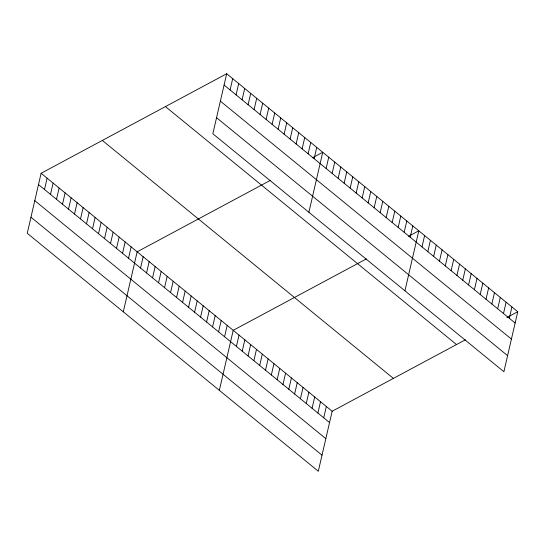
<?xml version="1.0" encoding="UTF-8"?>
<svg xmlns="http://www.w3.org/2000/svg" width="545" height="545" viewBox="0 0 545 545"><rect width="100%" height="100%" fill="white"/><g stroke="black" fill="none" stroke-linecap="round" stroke-linejoin="round"><path stroke-width="0.82" d="M226.693 73.745L212.843 133.757L503.893 371.724L517.75 311.713L226.693 73.745L41.107 173.276L27.25 233.287L318.307 471.255L332.157 411.243L465.348 339.814M44.492 189.503L47.108 178.181M50.494 194.415L53.11 183.093M56.503 199.32L59.112 187.998M62.505 204.232L65.114 192.91M68.507 209.137L71.123 197.815M74.508 214.049L77.124 202.72M80.51 218.954L83.126 207.631M86.512 223.859L89.128 212.536M92.521 228.771L95.13 217.448M98.522 233.676L101.132 222.353M104.524 238.587L107.14 227.265M110.526 243.492L113.142 232.17M116.528 248.404L119.144 237.082M122.53 253.309L125.146 241.987M128.538 258.221L131.147 246.892M123.299 311.815L137.156 251.804L270.347 180.375M140.542 268.038L143.158 256.709M146.544 272.943L149.16 261.62M152.546 277.848L155.161 266.525M158.547 282.76L161.163 271.437M164.556 287.665L167.165 276.342M170.558 292.576L173.174 281.254M176.56 297.481L179.176 286.159M230.085 89.98L232.701 78.657M182.561 302.393L185.177 291.071M236.087 94.885L238.703 83.562M188.563 307.298L191.179 295.976M242.089 99.796L244.705 88.474M194.572 312.21L197.181 300.881M248.091 104.701L250.707 93.379M200.574 317.115L203.183 305.793M254.099 109.613L256.709 98.284M206.575 322.027L209.191 310.698M260.101 114.518L262.71 103.196M212.577 326.932L215.193 315.609M266.103 119.423L268.719 108.101M218.579 331.837L221.195 320.514M272.105 124.335L274.721 113.013M224.581 336.749L227.197 325.426M278.107 129.24L280.723 117.918M219.349 390.343L233.199 330.331L366.39 258.902M284.109 134.152L286.725 122.829M236.407 346.416L239.023 335.093M290.117 139.057L292.726 127.734M242.225 351.178L244.841 339.848M296.119 143.969L298.735 132.646M248.05 355.933L250.666 344.61M302.121 148.874L304.737 137.551M253.868 360.695L256.484 349.372M308.123 153.785L310.739 142.456M259.692 365.45L262.309 354.127M314.124 158.69L316.74 147.368M265.51 370.212L268.126 358.889M271.335 374.974L273.951 363.651M308.886 212.291L322.742 152.273L312.537 157.75M277.153 379.729L279.769 368.406M326.135 168.507L328.744 157.185M282.978 384.491L285.594 373.168M332.137 173.412L334.753 162.09M288.796 389.253L291.411 377.923M338.138 178.324L340.754 167.002M294.62 394.008L297.229 382.685M344.14 183.229L346.756 171.907M300.438 398.77L303.054 387.447M350.142 188.141L352.758 176.818M306.263 403.525L308.872 392.202M356.151 193.046L358.76 181.723M312.081 408.287L314.697 396.964M362.153 197.958L364.762 186.635M317.905 413.049L320.514 401.719M368.154 202.863L370.77 191.54M323.723 417.804L326.339 406.481M374.156 207.774L376.772 196.445M380.158 212.679L382.774 201.357M386.16 217.591L388.776 206.262M392.168 222.496L394.778 211.174M398.17 227.401L400.779 216.079M404.172 232.313L406.788 220.991M410.174 237.218L412.79 225.896M404.935 290.819L418.792 230.808L408.587 236.278M422 246.885L424.609 235.563M427.818 251.647L430.434 240.325M433.643 256.409L436.252 245.08M439.461 261.164L442.077 249.842M445.285 265.926L447.895 254.604M451.103 270.681L453.719 259.359M456.928 275.443L459.537 264.121M462.746 280.205L465.362 268.883M468.564 284.96L471.18 273.638M474.388 289.722L477.004 278.4M480.206 294.484L482.822 283.155M486.031 299.239L488.647 287.917M491.849 304.001L494.465 292.679M497.674 308.756L500.29 297.434M503.491 313.518L506.107 302.196M509.316 318.28L511.932 306.958M506.864 317.551L517.75 311.713M224.084 85.068L515.134 323.035M220.371 101.138L511.428 339.106M216.549 117.693L507.606 355.66M165.448 106.588L456.506 344.556M102.351 140.433L393.401 378.4M41.107 173.276L332.157 411.243M38.491 184.598L329.548 422.566M34.785 200.662L325.835 438.63M30.963 217.217L322.013 455.184"/></g></svg>
